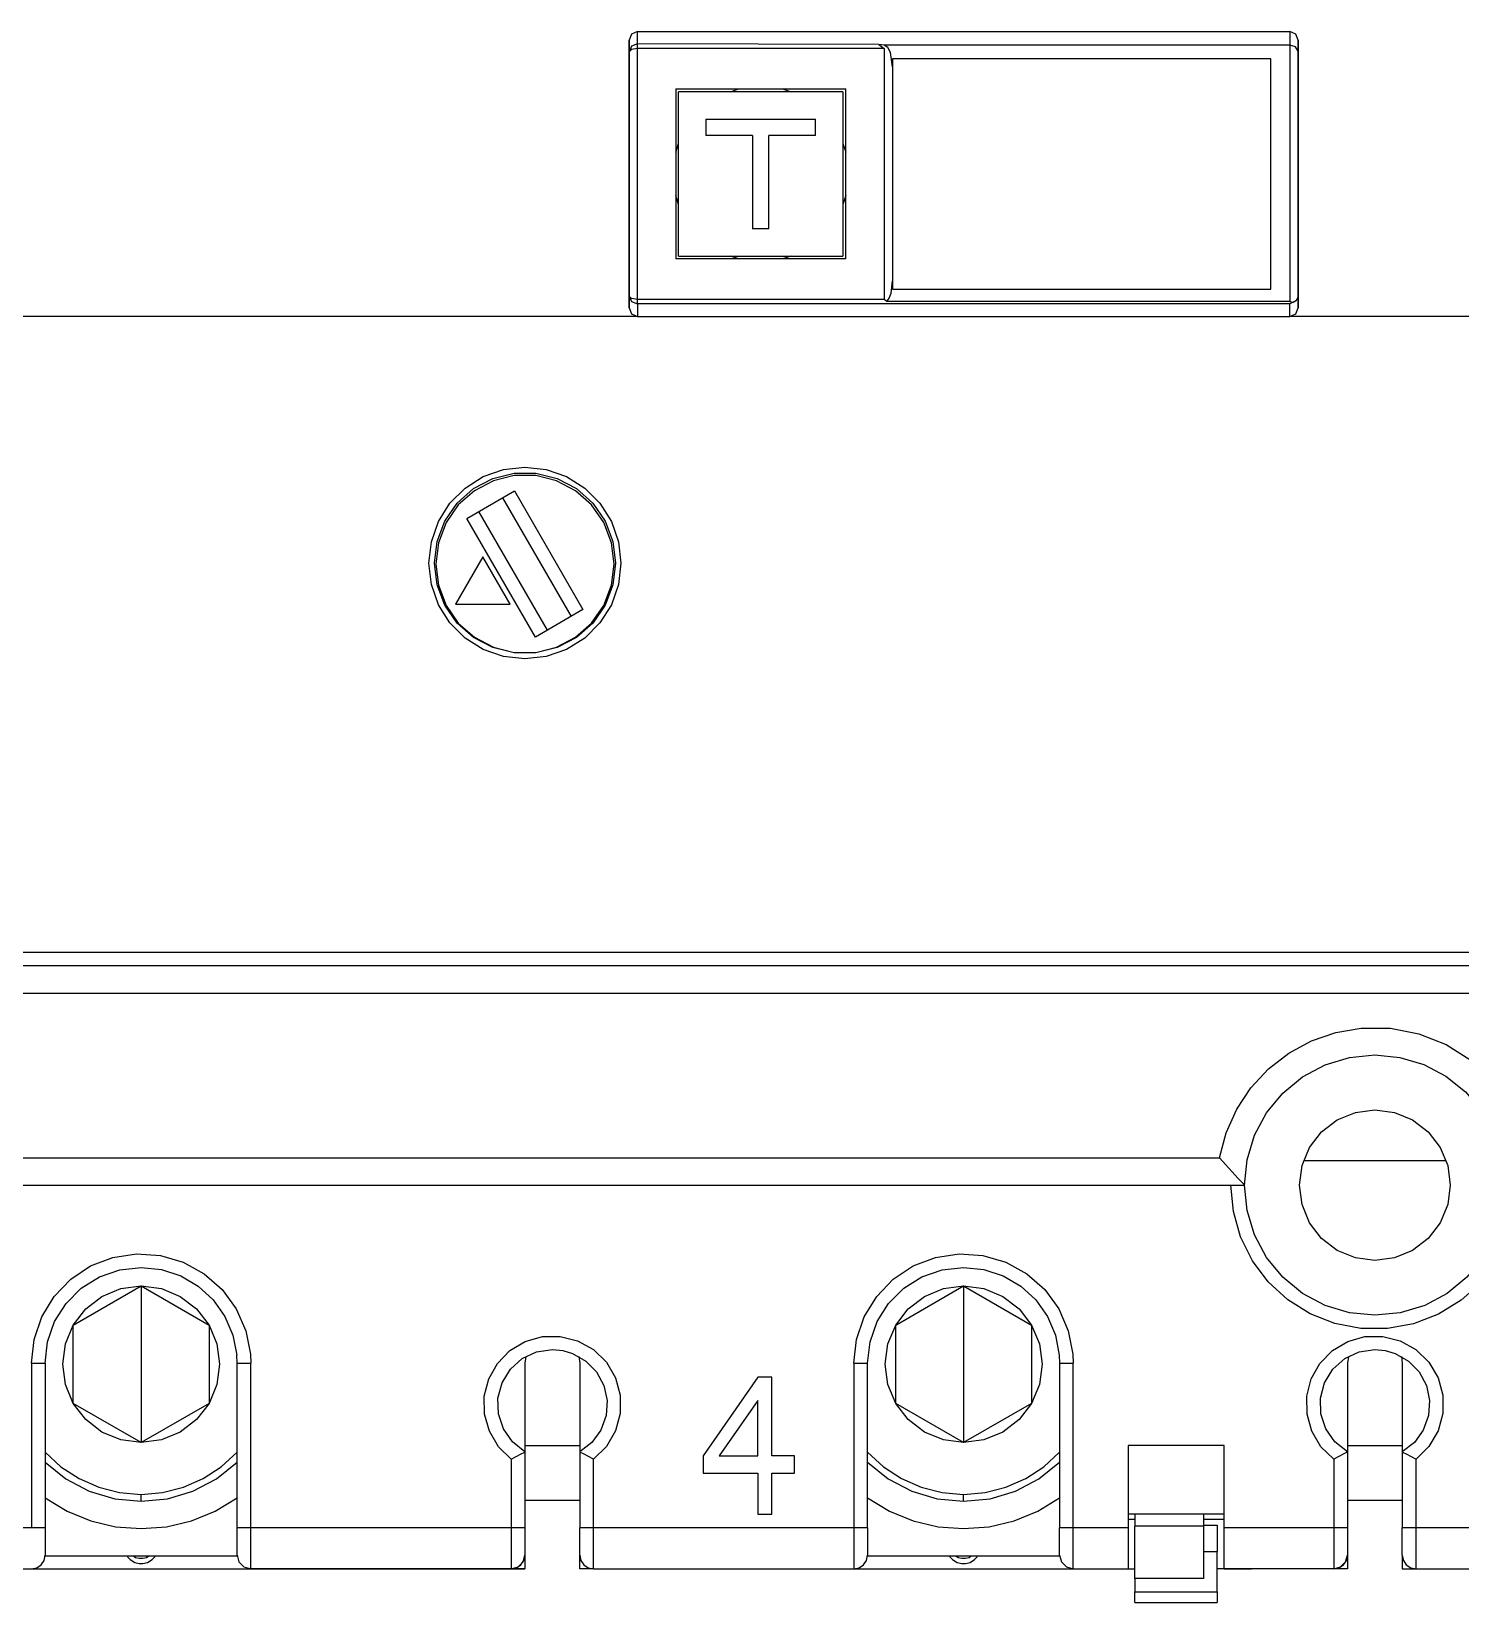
# Model space of a CAD drawing. Header units: millimetres. Extents: x 0 to 120, y 0 to 141.
# Drawn here: x 41 to 93.1, y 0 to 57.3 of the extents above; entities that cross this region are included whole.
import ezdxf

# ---------------------------------------------------------------- set-up
doc = ezdxf.new("R2010")
doc.units = ezdxf.units.MM

# ---------------------------------------------------------------- blocks, each defined once
blk = doc.blocks.new('CHINT_33b7f1845c325dab9e2d9ec35e9a58be_FACE_0')
at = {"color": 7, "linetype": 'CONTINUOUS', "true_color": 0x40d9ff}
for p, q in [((86.9, 56.832), (86.9, 47.472)), ((72.4, 56.038), (72.4, 48.227)), ((64.5, 55.232), (70.7, 55.232)), ((70.6, 55.132), (64.6, 55.132)), ((66.486, 55.132), (66.806, 55.232)), ((68.394, 55.232), (68.714, 55.132)), ((65.6, 54.132), (69.6, 54.132)), ((67.3, 53.532), (65.6, 53.532)), ((69.6, 53.532), (67.9, 53.532)), ((64.5, 52.926), (64.6, 53.246)), ((70.6, 53.246), (70.7, 52.926)), ((64.6, 51.019), (64.5, 51.339)), ((70.7, 51.339), (70.6, 51.019)), ((67.9, 50.132), (67.3, 50.132)), ((70.7, 49.032), (64.5, 49.032)), ((64.6, 49.132), (70.6, 49.132)), ((66.806, 49.032), (66.486, 49.132)), ((68.714, 49.132), (68.394, 49.032)), ((58.183, 40.313), (60.683, 35.983)), ((59.817, 35.483), (57.317, 39.813)), ((112.75, 23.232), (37.25, 23.232)), ((87.401, 16.132), (92.599, 16.132)), ((34.75, 15.232), (85.25, 15.232)), ((48.986, 9.065), (49, 8.732)), ((71.5, 2.732), (71.5, 8.732)), ((78.986, 9.065), (79, 8.732)), ((59, 5.732), (61, 5.732)), ((89, 5.732), (91, 5.732)), ((45, 3.698), (45, 3.948)), ((59, 3.732), (61, 3.732)), ((75, 3.698), (75, 3.948)), ((89, 3.732), (91, 3.732)), ((84.5, 3.232), (81, 3.232)), ((81.25, 3.032), (81, 3.032)), ((81.25, 3.232), (81.25, 2.786)), ((84.5, 3.032), (83.75, 3.032)), ((81.25, 0.881), (81.25, 2.786)), ((59, 1.732), (59, 1.232)), ((83.75, 1.858), (84.25, 1.858)), ((89, 1.732), (89, 1.232)), ((48.501, 1.698), (41.499, 1.698)), ((61.5, 1.232), (71, 1.232)), ((78.501, 1.698), (71.499, 1.698)), ((81.25, 0), (84.25, 0))]:
    blk.add_line(p, q, dxfattribs=at)
for points in [[(63.1, 57.332), (62.886, 57.238), (62.8, 57.016)], [(71.909, 56.86), (63.1, 56.874), (63.1, 57.332), (86.9, 57.332), (86.9, 56.832)], [(87.2, 57.016), (87.114, 57.238), (86.9, 57.332)], [(62.8, 56.59), (62.8, 57.016), (62.8, 47.249), (62.8, 47.675)], [(63.1, 56.874), (62.888, 56.791), (62.8, 56.59)], [(63.1, 56.709), (63.1, 56.725), (63.1, 56.741), (63.1, 56.756), (63.1, 56.771), (63.1, 56.785), (63.1, 56.798), (63.1, 56.811), (63.1, 56.823), (63.1, 56.834), (63.1, 56.844), (63.1, 56.853), (63.1, 56.861), (63.1, 56.868), (63.1, 56.874)], [(71.909, 56.86), (72.1, 56.709), (63.1, 56.709)], [(86.9, 56.832), (72.1, 56.832), (71.909, 56.86)], [(72.4, 56.038), (72.328, 56.569), (72.237, 56.75), (72.1, 56.832)], [(87.2, 56.616), (87.102, 56.776), (86.9, 56.832)], [(87.2, 47.249), (87.2, 57.016), (87.2, 56.616), (87.2, 47.649), (87.2, 47.249)], [(63.1, 56.709), (62.888, 56.674), (62.8, 56.59)], [(62.8, 47.675), (62.8, 48.283), (62.8, 48.905), (62.8, 49.537), (62.8, 50.178), (62.8, 50.826), (62.8, 51.478), (62.8, 52.132), (62.8, 52.787), (62.8, 53.439), (62.8, 54.087), (62.8, 54.728), (62.8, 55.36), (62.8, 55.981), (62.8, 56.59)], [(63.1, 52.132), (63.1, 52.468), (63.1, 52.804), (63.1, 53.139), (63.1, 53.474), (63.1, 53.807), (63.1, 54.139), (63.1, 54.469), (63.1, 54.797), (63.1, 55.123), (63.1, 55.446), (63.1, 55.767), (63.1, 56.084), (63.1, 56.398), (63.1, 56.709)], [(72.1, 56.709), (72.1, 56.398), (72.1, 56.084), (72.1, 55.767), (72.1, 55.446), (72.1, 55.123), (72.1, 54.797), (72.1, 54.469), (72.1, 54.139), (72.1, 53.807), (72.1, 53.474), (72.1, 53.139), (72.1, 52.804), (72.1, 52.468), (72.1, 52.132)], [(72.4, 48.227), (72.4, 47.932), (86.2, 47.932), (86.2, 56.332), (72.4, 56.332), (72.4, 56.038)], [(72.4, 56.038), (72.4, 55.499), (72.4, 54.951), (72.4, 54.396), (72.4, 53.835), (72.4, 53.27), (72.4, 52.702), (72.4, 52.132), (72.4, 51.563), (72.4, 50.995), (72.4, 50.429), (72.4, 49.869), (72.4, 49.314), (72.4, 48.766), (72.4, 48.227)], [(64.5, 55.232), (64.5, 55.016), (64.5, 54.798), (64.5, 54.58), (64.5, 54.36), (64.5, 54.14), (64.5, 53.919), (64.5, 53.697), (64.5, 53.474), (64.5, 53.251), (64.5, 53.028), (64.5, 52.804), (64.5, 52.581), (64.5, 52.356), (64.5, 52.132)], [(64.6, 52.132), (64.6, 52.348), (64.6, 52.564), (64.6, 52.78), (64.6, 52.996), (64.6, 53.211), (64.6, 53.426), (64.6, 53.641), (64.6, 53.856), (64.6, 54.07), (64.6, 54.283), (64.6, 54.496), (64.6, 54.709), (64.6, 54.921), (64.6, 55.132)], [(70.6, 55.132), (70.6, 54.921), (70.6, 54.709), (70.6, 54.496), (70.6, 54.283), (70.6, 54.07), (70.6, 53.856), (70.6, 53.641), (70.6, 53.426), (70.6, 53.211), (70.6, 52.996), (70.6, 52.78), (70.6, 52.564), (70.6, 52.348), (70.6, 52.132)], [(70.7, 52.132), (70.7, 52.356), (70.7, 52.581), (70.7, 52.804), (70.7, 53.028), (70.7, 53.251), (70.7, 53.474), (70.7, 53.697), (70.7, 53.919), (70.7, 54.14), (70.7, 54.36), (70.7, 54.58), (70.7, 54.798), (70.7, 55.016), (70.7, 55.232)], [(65.6, 54.132), (65.6, 54.09), (65.6, 54.047), (65.6, 54.004), (65.6, 53.961), (65.6, 53.918), (65.6, 53.876), (65.6, 53.833), (65.6, 53.79), (65.6, 53.747), (65.6, 53.704), (65.6, 53.661), (65.6, 53.618), (65.6, 53.575), (65.6, 53.532)], [(69.6, 53.532), (69.6, 53.575), (69.6, 53.618), (69.6, 53.661), (69.6, 53.704), (69.6, 53.747), (69.6, 53.79), (69.6, 53.833), (69.6, 53.876), (69.6, 53.918), (69.6, 53.961), (69.6, 54.004), (69.6, 54.047), (69.6, 54.09), (69.6, 54.132)], [(67.3, 53.532), (67.3, 53.433), (67.3, 53.333), (67.3, 53.233), (67.3, 53.133), (67.3, 53.033), (67.3, 52.933), (67.3, 52.833), (67.3, 52.733), (67.3, 52.633), (67.3, 52.533), (67.3, 52.433), (67.3, 52.333), (67.3, 52.232), (67.3, 52.132)], [(67.9, 52.132), (67.9, 52.232), (67.9, 52.333), (67.9, 52.433), (67.9, 52.533), (67.9, 52.633), (67.9, 52.733), (67.9, 52.833), (67.9, 52.933), (67.9, 53.033), (67.9, 53.133), (67.9, 53.233), (67.9, 53.333), (67.9, 53.433), (67.9, 53.532)], [(63.1, 47.556), (63.1, 47.866), (63.1, 48.18), (63.1, 48.498), (63.1, 48.818), (63.1, 49.142), (63.1, 49.468), (63.1, 49.796), (63.1, 50.126), (63.1, 50.458), (63.1, 50.791), (63.1, 51.125), (63.1, 51.46), (63.1, 51.796), (63.1, 52.132)], [(64.5, 52.132), (64.5, 51.908), (64.5, 51.684), (64.5, 51.46), (64.5, 51.236), (64.5, 51.013), (64.5, 50.79), (64.5, 50.568), (64.5, 50.346), (64.5, 50.125), (64.5, 49.905), (64.5, 49.685), (64.5, 49.466), (64.5, 49.249), (64.5, 49.032)], [(64.6, 49.132), (64.6, 49.344), (64.6, 49.556), (64.6, 49.768), (64.6, 49.981), (64.6, 50.195), (64.6, 50.409), (64.6, 50.624), (64.6, 50.838), (64.6, 51.054), (64.6, 51.269), (64.6, 51.485), (64.6, 51.7), (64.6, 51.916), (64.6, 52.132)], [(67.3, 52.132), (67.3, 51.989), (67.3, 51.846), (67.3, 51.702), (67.3, 51.559), (67.3, 51.416), (67.3, 51.273), (67.3, 51.13), (67.3, 50.987), (67.3, 50.844), (67.3, 50.701), (67.3, 50.559), (67.3, 50.416), (67.3, 50.274), (67.3, 50.132)], [(67.9, 50.132), (67.9, 50.274), (67.9, 50.416), (67.9, 50.559), (67.9, 50.701), (67.9, 50.844), (67.9, 50.987), (67.9, 51.13), (67.9, 51.273), (67.9, 51.416), (67.9, 51.559), (67.9, 51.702), (67.9, 51.846), (67.9, 51.989), (67.9, 52.132)], [(70.6, 52.132), (70.6, 51.916), (70.6, 51.7), (70.6, 51.485), (70.6, 51.269), (70.6, 51.054), (70.6, 50.838), (70.6, 50.624), (70.6, 50.409), (70.6, 50.195), (70.6, 49.981), (70.6, 49.768), (70.6, 49.556), (70.6, 49.344), (70.6, 49.132)], [(70.7, 49.032), (70.7, 49.249), (70.7, 49.466), (70.7, 49.685), (70.7, 49.905), (70.7, 50.125), (70.7, 50.346), (70.7, 50.568), (70.7, 50.79), (70.7, 51.013), (70.7, 51.236), (70.7, 51.46), (70.7, 51.684), (70.7, 51.908), (70.7, 52.132)], [(72.1, 52.132), (72.1, 51.796), (72.1, 51.46), (72.1, 51.125), (72.1, 50.791), (72.1, 50.458), (72.1, 50.126), (72.1, 49.796), (72.1, 49.468), (72.1, 49.142), (72.1, 48.818), (72.1, 48.498), (72.1, 48.18), (72.1, 47.866), (72.1, 47.556)], [(72.197, 47.472), (72.29, 47.603), (72.352, 47.779), (72.4, 48.227)], [(62.8, 47.675), (62.888, 47.474), (63.1, 47.39)], [(63.1, 47.556), (62.888, 47.591), (62.8, 47.675)], [(87.016, 47.449), (87.146, 47.524), (87.2, 47.649)], [(62.8, 47.249), (62.886, 47.027), (63.1, 46.932)], [(86.9, 47.472), (72.197, 47.472), (72.1, 47.556), (63.1, 47.556)], [(63.1, 47.39), (63.1, 47.396), (63.1, 47.404), (63.1, 47.412), (63.1, 47.421), (63.1, 47.431), (63.1, 47.442), (63.1, 47.454), (63.1, 47.466), (63.1, 47.48), (63.1, 47.494), (63.1, 47.508), (63.1, 47.524), (63.1, 47.54), (63.1, 47.556)], [(63.1, 46.932), (86.9, 46.932), (86.9, 47.39)], [(86.9, 47.39), (63.1, 47.39), (63.1, 46.932)], [(86.9, 47.472), (87.016, 47.449), (86.9, 47.39)], [(86.9, 46.932), (87.114, 47.027), (87.2, 47.249)], [(63.1, 46.932), (31.5, 46.932), (31.5, 30.482), (33.5, 30.482)], [(116.5, 30.482), (118.5, 30.482), (118.5, 46.932), (86.9, 46.932)], [(55.5, 37.932), (55.588, 38.711), (55.847, 39.451), (56.264, 40.115), (56.818, 40.669), (57.481, 41.086), (58.221, 41.345), (59, 41.432), (59.779, 41.345), (60.519, 41.086), (61.182, 40.669), (61.736, 40.115), (62.153, 39.451), (62.412, 38.711), (62.5, 37.932)], [(55.7, 37.932), (55.796, 38.722), (56.078, 39.466), (56.53, 40.121), (57.125, 40.648), (57.83, 41.018), (58.602, 41.208), (59.398, 41.208), (60.17, 41.018), (60.875, 40.648), (61.47, 40.121), (61.922, 39.466), (62.204, 38.722), (62.3, 37.932)], [(62.25, 37.898), (62.156, 38.676), (61.878, 39.408), (61.433, 40.053), (60.846, 40.573), (60.152, 40.937), (59.392, 41.124), (58.608, 41.124), (57.848, 40.937), (57.154, 40.573), (56.567, 40.053), (56.122, 39.408), (55.844, 38.676), (55.75, 37.898)], [(56.884, 39.563), (58.616, 40.563), (61.116, 36.233), (59.384, 35.233), (56.884, 39.563)], [(62.5, 37.932), (62.412, 37.153), (62.153, 36.414), (61.736, 35.75), (61.182, 35.196), (60.519, 34.779), (59.779, 34.52), (59, 34.432), (58.221, 34.52), (57.481, 34.779), (56.818, 35.196), (56.264, 35.75), (55.847, 36.414), (55.588, 37.153), (55.5, 37.932)], [(62.3, 37.932), (62.204, 37.143), (61.922, 36.399), (61.47, 35.744), (60.875, 35.216), (60.17, 34.847), (59.398, 34.656), (58.602, 34.656), (57.83, 34.847), (57.125, 35.216), (56.53, 35.744), (56.078, 36.399), (55.796, 37.143), (55.7, 37.932)], [(55.75, 37.898), (55.844, 37.12), (56.122, 36.387), (56.567, 35.743), (57.154, 35.223), (57.848, 34.859), (58.608, 34.672), (59.392, 34.672), (60.152, 34.859), (60.846, 35.223), (61.433, 35.743), (61.878, 36.387), (62.156, 37.12), (62.25, 37.898)], [(56.461, 36.432), (58.461, 36.432), (57.461, 38.164), (56.461, 36.432)], [(38.25, 25.732), (38.25, 23.732), (111.75, 23.732), (111.75, 25.732)], [(37.75, 22.232), (112.25, 22.232), (112.6, 22.295)], [(37.75, 22.232), (119, 22.232), (119, 20.895), (120, 20.458)], [(84.338, 16.232), (84.576, 17.141), (84.959, 17.999), (85.477, 18.783), (86.116, 19.472), (86.859, 20.048), (87.685, 20.496), (88.573, 20.802), (89.499, 20.96)], [(89.499, 20.96), (90.564, 20.955), (91.609, 20.753), (92.599, 20.361), (93.5, 19.794), (94.281, 19.071), (94.915, 18.216), (95.381, 17.259), (95.662, 16.232)], [(85.25, 15.232), (85.341, 16.159), (85.612, 17.05), (86.051, 17.871), (86.641, 18.591), (87.361, 19.182), (88.182, 19.621), (89.073, 19.891), (90, 19.982)], [(90, 19.982), (90.908, 19.895), (91.783, 19.635), (92.592, 19.213), (93.306, 18.643), (93.897, 17.948), (94.344, 17.153), (94.631, 16.287), (94.748, 15.382)], [(90, 12.482), (89.288, 12.576), (88.625, 12.851), (88.055, 13.288), (87.618, 13.857), (87.344, 14.521), (87.25, 15.232), (87.344, 15.944), (87.618, 16.607), (88.055, 17.177), (88.625, 17.614), (89.288, 17.889), (90, 17.982)], [(90, 17.982), (90.712, 17.889), (91.375, 17.614), (91.945, 17.177), (92.382, 16.607), (92.656, 15.944), (92.75, 15.232), (92.656, 14.521), (92.382, 13.857), (91.945, 13.288), (91.375, 12.851), (90.712, 12.576), (90, 12.482)], [(34.987, 15.476), (35.662, 16.232), (84.338, 16.232)], [(84.338, 16.232), (85.01, 15.478), (85.192, 15.291), (85.25, 15.232)], [(90.457, 10.002), (89.491, 10.007), (88.543, 10.189), (87.644, 10.541), (86.824, 11.052), (86.112, 11.704), (85.532, 12.476), (85.102, 13.341), (84.839, 14.271), (84.75, 15.232)], [(90, 10.482), (89.073, 10.574), (88.182, 10.844), (87.361, 11.283), (86.641, 11.874), (86.051, 12.593), (85.612, 13.415), (85.341, 14.306), (85.25, 15.232)], [(94.75, 15.232), (94.659, 14.306), (94.388, 13.415), (93.949, 12.593), (93.359, 11.874), (92.639, 11.283), (91.818, 10.844), (90.927, 10.574), (90, 10.482)], [(95.25, 15.232), (95.16, 14.264), (94.893, 13.329), (94.458, 12.46), (93.871, 11.685), (93.15, 11.032), (92.322, 10.524), (91.414, 10.176), (90.457, 10.002)], [(41, 8.732), (41.095, 9.599), (41.376, 10.425), (41.829, 11.17), (42.432, 11.799), (43.158, 12.283), (43.971, 12.598), (44.833, 12.729), (45.703, 12.67), (46.54, 12.424), (47.304, 12.002), (47.958, 11.425), (48.471, 10.72), (48.819, 9.921), (48.986, 9.065)], [(71, 8.732), (71.095, 9.599), (71.376, 10.425), (71.829, 11.17), (72.432, 11.799), (73.158, 12.283), (73.971, 12.598), (74.833, 12.729), (75.703, 12.67), (76.54, 12.424), (77.304, 12.002), (77.958, 11.425), (78.471, 10.72), (78.819, 9.921), (78.986, 9.065)], [(41.5, 8.732), (41.588, 9.511), (41.847, 10.251), (42.264, 10.915), (42.818, 11.469), (43.481, 11.886), (44.221, 12.145), (45, 12.232)], [(45, 12.232), (45.738, 12.154), (46.443, 11.921), (47.083, 11.545), (47.629, 11.042), (48.058, 10.436), (48.348, 9.753), (48.488, 9.023)], [(71.5, 8.732), (71.588, 9.511), (71.847, 10.251), (72.264, 10.915), (72.818, 11.469), (73.481, 11.886), (74.221, 12.145), (75, 12.232)], [(75, 12.232), (75.738, 12.154), (76.443, 11.921), (77.083, 11.545), (77.629, 11.042), (78.058, 10.436), (78.348, 9.753), (78.488, 9.023)], [(45, 5.838), (42.523, 7.268), (42.523, 10.128), (45, 11.558)], [(42.523, 10.128), (42.978, 10.72), (43.57, 11.175), (44.26, 11.46), (45, 11.558)], [(45, 11.558), (47.477, 10.128), (47.477, 7.268), (45, 5.838)], [(45, 11.558), (45, 8.698), (45, 5.838)], [(45, 11.558), (45.74, 11.46), (46.43, 11.175), (47.022, 10.72), (47.477, 10.128)], [(75, 5.838), (72.523, 7.268), (72.523, 10.128), (75, 11.558)], [(72.523, 10.128), (72.978, 10.72), (73.57, 11.175), (74.26, 11.46), (75, 11.558)], [(75, 11.558), (77.477, 10.128), (77.477, 7.268), (75, 5.838)], [(75, 11.558), (75, 8.698), (75, 5.838)], [(75, 11.558), (75.74, 11.46), (76.43, 11.175), (77.022, 10.72), (77.477, 10.128)], [(42.523, 7.268), (42.237, 7.958), (42.14, 8.698), (42.237, 9.438), (42.523, 10.128)], [(47.477, 10.128), (47.763, 9.438), (47.86, 8.698), (47.763, 7.958), (47.477, 7.268)], [(72.523, 7.268), (72.237, 7.958), (72.14, 8.698), (72.237, 9.438), (72.523, 10.128)], [(77.477, 10.128), (77.763, 9.438), (77.86, 8.698), (77.763, 7.958), (77.477, 7.268)], [(58.5, 5.232), (58.034, 5.688), (57.702, 6.249), (57.525, 6.876), (57.518, 7.528), (57.678, 8.159), (57.997, 8.728), (58.452, 9.195), (59.012, 9.529), (59.639, 9.706), (60.29, 9.715), (60.922, 9.556)], [(59, 5.5), (58.545, 5.86), (58.213, 6.335), (58.03, 6.885), (58.014, 7.464), (58.164, 8.024), (58.468, 8.518), (58.901, 8.903), (59.426, 9.148), (60, 9.232)], [(60, 9.232), (60.376, 9.197), (60.738, 9.091)], [(60.922, 9.556), (61.499, 9.233), (61.971, 8.771), (62.305, 8.201), (62.478, 7.563), (62.478, 6.903), (62.305, 6.265), (61.972, 5.695), (61.5, 5.232)], [(88.5, 5.232), (88.034, 5.688), (87.702, 6.249), (87.525, 6.876), (87.518, 7.528), (87.678, 8.159), (87.997, 8.728), (88.452, 9.195), (89.012, 9.529), (89.639, 9.706), (90.29, 9.715), (90.922, 9.556)], [(89, 5.5), (88.545, 5.86), (88.213, 6.335), (88.03, 6.885), (88.014, 7.464), (88.164, 8.024), (88.468, 8.518), (88.901, 8.903), (89.426, 9.148), (90, 9.232)], [(90, 9.232), (90.376, 9.197), (90.738, 9.091)], [(90.922, 9.556), (91.499, 9.233), (91.971, 8.771), (92.305, 8.201), (92.478, 7.563), (92.478, 6.903), (92.305, 6.265), (91.972, 5.695), (91.5, 5.232)], [(41, 8.732), (41, 2.732), (31.5, 2.732), (31.5, 5.232)], [(41, 8.732), (41.056, 8.732), (41.111, 8.732), (41.165, 8.732), (41.217, 8.732), (41.266, 8.732), (41.312, 8.732), (41.354, 8.732), (41.391, 8.732), (41.423, 8.732), (41.45, 8.732), (41.472, 8.732), (41.487, 8.732), (41.497, 8.732), (41.5, 8.732)], [(41.5, 8.732), (41.5, 2.732), (41.5, 2.732)], [(48.5, 2.732), (48.5, 8.732), (48.488, 9.023)], [(48.5, 8.732), (48.503, 8.732), (48.513, 8.732), (48.528, 8.732), (48.55, 8.732), (48.577, 8.732), (48.609, 8.732), (48.646, 8.732), (48.688, 8.732), (48.734, 8.732), (48.783, 8.732), (48.835, 8.732), (48.889, 8.732), (48.944, 8.732), (49, 8.732)], [(58.5, 5.232), (58.5, 2.732), (49, 2.732), (49, 8.732)], [(59.032, 8.982), (59, 8.732), (59, 5.5), (59, 2.732)], [(60.738, 9.091), (61.223, 8.815), (61.613, 8.415), (61.877, 7.924), (61.995, 7.378), (61.957, 6.821), (61.767, 6.296), (61.44, 5.844), (61, 5.5)], [(60.968, 8.982), (61, 8.732), (61, 5.5), (61, 2.732)], [(71, 8.732), (71, 2.732), (61.5, 2.732), (61.5, 5.232)], [(71, 8.732), (71.056, 8.732), (71.111, 8.732), (71.165, 8.732), (71.217, 8.732), (71.266, 8.732), (71.312, 8.732), (71.354, 8.732), (71.391, 8.732), (71.423, 8.732), (71.45, 8.732), (71.472, 8.732), (71.487, 8.732), (71.497, 8.732), (71.5, 8.732)], [(78.488, 9.023), (78.5, 8.732), (78.5, 2.732)], [(78.5, 8.732), (78.503, 8.732), (78.513, 8.732), (78.528, 8.732), (78.55, 8.732), (78.577, 8.732), (78.609, 8.732), (78.646, 8.732), (78.688, 8.732), (78.734, 8.732), (78.783, 8.732), (78.835, 8.732), (78.889, 8.732), (78.944, 8.732), (79, 8.732)], [(88.5, 5.232), (88.5, 2.732), (84.5, 2.732), (84.5, 5.732), (81, 5.732), (81, 2.732), (79, 2.732), (79, 8.732)], [(89.032, 8.982), (89, 8.732), (89, 5.5), (89, 2.732)], [(90.738, 9.091), (91.223, 8.815), (91.613, 8.415), (91.877, 7.924), (91.995, 7.378), (91.957, 6.821), (91.767, 6.296), (91.44, 5.844), (91, 5.5)], [(90.968, 8.982), (91, 8.732), (91, 5.5), (91, 2.732)], [(101, 8.732), (101, 2.732), (91.5, 2.732), (91.5, 5.232)], [(68.001, 8.228), (67.5, 8.228), (65.5, 5.358), (65.5, 4.72), (67.5, 4.72), (67.5, 3.232), (68.001, 3.232), (68.001, 4.72), (68.834, 4.72), (68.834, 5.358), (68.001, 5.358), (68.001, 8.228)], [(45, 5.838), (44.26, 5.935), (43.57, 6.221), (42.978, 6.675), (42.523, 7.268)], [(47.477, 7.268), (47.022, 6.675), (46.43, 6.221), (45.74, 5.935), (45, 5.838)], [(67.5, 5.358), (67.5, 7.377), (66.083, 5.358), (67.5, 5.358)], [(75, 5.838), (74.26, 5.935), (73.57, 6.221), (72.978, 6.675), (72.523, 7.268)], [(77.477, 7.268), (77.022, 6.675), (76.43, 6.221), (75.74, 5.935), (75, 5.838)], [(41.5, 5.487), (42.078, 4.953), (42.735, 4.523), (43.455, 4.206), (44.217, 4.013), (45, 3.948)], [(45, 3.948), (45.783, 4.013), (46.545, 4.206), (47.265, 4.523), (47.922, 4.953), (48.5, 5.487)], [(58.5, 5.232), (58.868, 5.426), (58.968, 5.482), (59, 5.5)], [(61.5, 5.232), (61.132, 5.426), (61.032, 5.482), (61, 5.5)], [(71.5, 5.487), (72.078, 4.953), (72.735, 4.523), (73.455, 4.206), (74.217, 4.013), (75, 3.948)], [(75, 3.948), (75.783, 4.013), (76.545, 4.206), (77.265, 4.523), (77.922, 4.953), (78.5, 5.487)], [(89, 5.5), (88.968, 5.482), (88.867, 5.425), (88.5, 5.232)], [(91, 5.5), (91.033, 5.481), (91.135, 5.424), (91.5, 5.232)], [(41.5, 5.127), (42.253, 4.52), (43.11, 4.069), (44.037, 3.791), (45, 3.698)], [(45, 3.698), (45.963, 3.791), (46.89, 4.069), (47.747, 4.52), (48.5, 5.127)], [(71.5, 5.127), (72.253, 4.52), (73.11, 4.069), (74.037, 3.791), (75, 3.698)], [(75, 3.698), (75.963, 3.791), (76.89, 4.069), (77.747, 4.52), (78.5, 5.127)], [(41.5, 3.824), (42.298, 3.341), (43.162, 2.986), (44.07, 2.77), (45, 2.698)], [(45, 2.698), (45.93, 2.77), (46.838, 2.986), (47.702, 3.341), (48.5, 3.824)], [(71.5, 3.824), (72.298, 3.341), (73.162, 2.986), (74.07, 2.77), (75, 2.698)], [(75, 2.698), (75.93, 2.77), (76.838, 2.986), (77.702, 3.341), (78.5, 3.824)], [(83.75, 3.232), (83.75, 2.786), (81.25, 2.786)], [(41.5, 2.732), (41.497, 2.732), (41.487, 2.732), (41.472, 2.732), (41.45, 2.732), (41.423, 2.732), (41.391, 2.732), (41.354, 2.732), (41.312, 2.732), (41.266, 2.732), (41.217, 2.732), (41.165, 2.732), (41.111, 2.732), (41.056, 2.732), (41, 2.732)], [(41.5, 2.732), (41.5, 2.62), (41.5, 2.51), (41.5, 2.402), (41.5, 2.298), (41.5, 2.2), (41.5, 2.109), (41.5, 2.025), (41.5, 1.95), (41.5, 1.886), (41.5, 1.831), (41.5, 1.788), (41.5, 1.757), (41.5, 1.739), (41.5, 1.732)], [(41.5, 2.732), (41.5, 2.35), (41.5, 2.025), (41.5, 1.808), (41.5, 1.732)], [(48.5, 1.732), (48.5, 1.739), (48.5, 1.757), (48.5, 1.788), (48.5, 1.831), (48.5, 1.886), (48.5, 1.95), (48.5, 2.025), (48.5, 2.109), (48.5, 2.2), (48.5, 2.298), (48.5, 2.402), (48.5, 2.51), (48.5, 2.62), (48.5, 2.732)], [(49, 2.732), (48.646, 2.732), (48.538, 2.732), (48.5, 2.732)], [(49, 1.232), (49, 1.242), (49, 1.27), (49, 1.316), (49, 1.381), (49, 1.462), (49, 1.56), (49, 1.672), (49, 1.797), (49, 1.934), (49, 2.081), (49, 2.237), (49, 2.399), (49, 2.564), (49, 2.732)], [(59, 2.732), (58.997, 2.732), (58.987, 2.732), (58.972, 2.732), (58.95, 2.732), (58.923, 2.732), (58.891, 2.732), (58.854, 2.732), (58.812, 2.732), (58.766, 2.732), (58.717, 2.732), (58.665, 2.732), (58.611, 2.732), (58.556, 2.732), (58.5, 2.732)], [(58.5, 2.732), (58.5, 2.564), (58.5, 2.399), (58.5, 2.237), (58.5, 2.081), (58.5, 1.934), (58.5, 1.797), (58.5, 1.672), (58.5, 1.56), (58.5, 1.462), (58.5, 1.381), (58.5, 1.316), (58.5, 1.27), (58.5, 1.242), (58.5, 1.232)], [(59, 2.732), (59, 2.62), (59, 2.51), (59, 2.402), (59, 2.298), (59, 2.2), (59, 2.109), (59, 2.025), (59, 1.95), (59, 1.886), (59, 1.831), (59, 1.788), (59, 1.757), (59, 1.739), (59, 1.732)], [(61, 1.732), (61, 1.739), (61, 1.757), (61, 1.788), (61, 1.831), (61, 1.886), (61, 1.95), (61, 2.025), (61, 2.109), (61, 2.2), (61, 2.298), (61, 2.402), (61, 2.51), (61, 2.62), (61, 2.732)], [(61.5, 2.732), (61.444, 2.732), (61.389, 2.732), (61.335, 2.732), (61.283, 2.732), (61.234, 2.732), (61.188, 2.732), (61.146, 2.732), (61.109, 2.732), (61.077, 2.732), (61.05, 2.732), (61.028, 2.732), (61.013, 2.732), (61.003, 2.732), (61, 2.732)], [(61.5, 1.232), (61.5, 1.242), (61.5, 1.27), (61.5, 1.316), (61.5, 1.381), (61.5, 1.462), (61.5, 1.56), (61.5, 1.672), (61.5, 1.797), (61.5, 1.934), (61.5, 2.081), (61.5, 2.237), (61.5, 2.399), (61.5, 2.564), (61.5, 2.732)], [(71, 2.732), (71, 2.564), (71, 2.399), (71, 2.237), (71, 2.081), (71, 1.934), (71, 1.797), (71, 1.672), (71, 1.56), (71, 1.462), (71, 1.381), (71, 1.316), (71, 1.27), (71, 1.242), (71, 1.232)], [(71.5, 2.732), (71.497, 2.732), (71.487, 2.732), (71.472, 2.732), (71.45, 2.732), (71.423, 2.732), (71.391, 2.732), (71.354, 2.732), (71.312, 2.732), (71.266, 2.732), (71.217, 2.732), (71.165, 2.732), (71.111, 2.732), (71.056, 2.732), (71, 2.732)], [(71.5, 2.732), (71.5, 2.62), (71.5, 2.51), (71.5, 2.402), (71.5, 2.298), (71.5, 2.2), (71.5, 2.109), (71.5, 2.025), (71.5, 1.95), (71.5, 1.886), (71.5, 1.831), (71.5, 1.788), (71.5, 1.757), (71.5, 1.739), (71.5, 1.732)], [(71.5, 2.732), (71.5, 2.522), (71.5, 2.335), (71.5, 2.138), (71.5, 1.84), (71.5, 1.759), (71.5, 1.732)], [(78.5, 1.732), (78.5, 1.739), (78.5, 1.757), (78.5, 1.788), (78.5, 1.831), (78.5, 1.886), (78.5, 1.95), (78.5, 2.025), (78.5, 2.109), (78.5, 2.2), (78.5, 2.298), (78.5, 2.402), (78.5, 2.51), (78.5, 2.62), (78.5, 2.732)], [(79, 2.732), (78.646, 2.732), (78.538, 2.732), (78.5, 2.732)], [(79, 1.232), (79, 1.242), (79, 1.27), (79, 1.316), (79, 1.381), (79, 1.462), (79, 1.56), (79, 1.672), (79, 1.797), (79, 1.934), (79, 2.081), (79, 2.237), (79, 2.399), (79, 2.564), (79, 2.732)], [(81, 2.732), (81, 2.564), (81, 2.399), (81, 2.237), (81, 2.081), (81, 1.934), (81, 1.797), (81, 1.672), (81, 1.56), (81, 1.462), (81, 1.381), (81, 1.316), (81, 1.27), (81, 1.242), (81, 1.232)], [(83.75, 2.786), (83.75, 0.881), (81.25, 0.881)], [(83.75, 2.824), (84.25, 2.824), (84.25, 1.858)], [(84.5, 1.232), (84.5, 1.242), (84.5, 1.27), (84.5, 1.316), (84.5, 1.381), (84.5, 1.462), (84.5, 1.56), (84.5, 1.672), (84.5, 1.797), (84.5, 1.934), (84.5, 2.081), (84.5, 2.237), (84.5, 2.399), (84.5, 2.564), (84.5, 2.732)], [(89, 2.732), (88.997, 2.732), (88.987, 2.732), (88.972, 2.732), (88.95, 2.732), (88.923, 2.732), (88.891, 2.732), (88.854, 2.732), (88.812, 2.732), (88.766, 2.732), (88.717, 2.732), (88.665, 2.732), (88.611, 2.732), (88.556, 2.732), (88.5, 2.732)], [(88.5, 2.732), (88.5, 2.564), (88.5, 2.399), (88.5, 2.237), (88.5, 2.081), (88.5, 1.934), (88.5, 1.797), (88.5, 1.672), (88.5, 1.56), (88.5, 1.462), (88.5, 1.381), (88.5, 1.316), (88.5, 1.27), (88.5, 1.242), (88.5, 1.232)], [(89, 2.732), (89, 2.62), (89, 2.51), (89, 2.402), (89, 2.298), (89, 2.2), (89, 2.109), (89, 2.025), (89, 1.95), (89, 1.886), (89, 1.831), (89, 1.788), (89, 1.757), (89, 1.739), (89, 1.732)], [(91, 1.732), (91, 1.739), (91, 1.757), (91, 1.788), (91, 1.831), (91, 1.886), (91, 1.95), (91, 2.025), (91, 2.109), (91, 2.2), (91, 2.298), (91, 2.402), (91, 2.51), (91, 2.62), (91, 2.732)], [(91.5, 2.732), (91.444, 2.732), (91.389, 2.732), (91.335, 2.732), (91.283, 2.732), (91.234, 2.732), (91.188, 2.732), (91.146, 2.732), (91.109, 2.732), (91.077, 2.732), (91.05, 2.732), (91.028, 2.732), (91.013, 2.732), (91.003, 2.732), (91, 2.732)], [(91.5, 1.232), (91.5, 1.242), (91.5, 1.27), (91.5, 1.316), (91.5, 1.381), (91.5, 1.462), (91.5, 1.56), (91.5, 1.672), (91.5, 1.797), (91.5, 1.934), (91.5, 2.081), (91.5, 2.237), (91.5, 2.399), (91.5, 2.564), (91.5, 2.732)], [(41, 1.232), (41.191, 1.27), (41.354, 1.379), (41.462, 1.541), (41.5, 1.732)], [(48.5, 1.732), (48.567, 1.482), (48.75, 1.299), (49, 1.232)], [(58.5, 1.232), (58.75, 1.299), (58.933, 1.482), (59, 1.732)], [(58.5, 1.232), (58.691, 1.27), (58.854, 1.379), (58.962, 1.541), (59, 1.732)], [(61.5, 1.232), (61, 1.232), (61, 1.732)], [(61, 1.732), (61.038, 1.541), (61.146, 1.379), (61.309, 1.27), (61.5, 1.232)], [(71, 1.232), (71.191, 1.27), (71.354, 1.379), (71.462, 1.541), (71.5, 1.732)], [(78.5, 1.732), (78.567, 1.482), (78.75, 1.299), (79, 1.232)], [(81.25, 0.881), (81.25, 0.393), (84.25, 0.393), (84.25, 1.858)], [(88.5, 1.232), (88.75, 1.299), (88.933, 1.482), (89, 1.732)], [(88.5, 1.232), (88.691, 1.27), (88.854, 1.379), (88.962, 1.541), (89, 1.732)], [(91, 1.732), (91, 1.232), (91.5, 1.232), (101, 1.232), (113.35, 1.232), (113.6, 1.232)], [(91, 1.732), (91.038, 1.541), (91.146, 1.379), (91.309, 1.27), (91.5, 1.232)], [(36.4, 1.232), (36.65, 1.232), (53.35, 1.232), (53.6, 1.232)], [(44.489, 1.698), (44.5, 1.671), (44.6, 1.568), (44.767, 1.466), (44.933, 1.432), (45.067, 1.432), (45.233, 1.466), (45.4, 1.568), (45.5, 1.671), (45.511, 1.698)], [(45.28, 1.698), (45.2, 1.637), (45.067, 1.603), (44.933, 1.603), (44.8, 1.637), (44.72, 1.698)], [(59, 1.232), (58.5, 1.232), (49, 1.232)], [(53.5, 1.232), (53.724, 1.232), (53.945, 1.232), (54.161, 1.232), (54.368, 1.232), (54.564, 1.232), (54.747, 1.232), (54.914, 1.232), (55.064, 1.232), (55.193, 1.232), (55.302, 1.232), (55.388, 1.232), (55.45, 1.232), (55.487, 1.232), (55.5, 1.232)], [(55.5, 1.232), (55.487, 1.232), (55.448, 1.232), (55.385, 1.232), (55.297, 1.232), (55.187, 1.232), (55.057, 1.232), (54.908, 1.232), (54.744, 1.232), (54.567, 1.232), (54.38, 1.232), (54.186, 1.232), (53.99, 1.232), (53.793, 1.232), (53.6, 1.232)], [(55.5, 1.232), (55.6, 1.232), (56.5, 1.232), (59, 1.232)], [(61.5, 1.232), (63.5, 1.232), (64.4, 1.232), (64.5, 1.232)], [(64.5, 1.232), (64.513, 1.232), (64.55, 1.232), (64.612, 1.232), (64.698, 1.232), (64.807, 1.232), (64.936, 1.232), (65.086, 1.232), (65.253, 1.232), (65.436, 1.232), (65.632, 1.232), (65.839, 1.232), (66.055, 1.232), (66.276, 1.232), (66.5, 1.232)], [(64.5, 1.232), (64.513, 1.232), (64.552, 1.232), (64.615, 1.232), (64.703, 1.232), (64.813, 1.232), (64.943, 1.232), (65.092, 1.232), (65.256, 1.232), (65.433, 1.232), (65.62, 1.232), (65.814, 1.232), (66.01, 1.232), (66.207, 1.232), (66.4, 1.232)], [(66.4, 1.232), (66.65, 1.232), (81, 1.232)], [(74.489, 1.698), (74.5, 1.671), (74.6, 1.568), (74.767, 1.466), (74.933, 1.432), (75.067, 1.432), (75.233, 1.466), (75.4, 1.568), (75.5, 1.671), (75.511, 1.698)], [(75.28, 1.698), (75.2, 1.637), (75.067, 1.603), (74.933, 1.603), (74.8, 1.637), (74.72, 1.698)], [(79, 1.232), (81, 1.232), (81.25, 1.232)], [(89, 1.232), (88.5, 1.232), (84.5, 1.232), (84.25, 1.232)], [(85.5, 1.232), (85.494, 1.232), (85.477, 1.232), (85.448, 1.232), (85.408, 1.232), (85.357, 1.232), (85.296, 1.232), (85.225, 1.232), (85.144, 1.232), (85.054, 1.232), (84.957, 1.232), (84.851, 1.232), (84.74, 1.232), (84.622, 1.232), (84.5, 1.232)], [(84.5, 1.232), (84.627, 1.232), (84.747, 1.232), (84.86, 1.232), (84.966, 1.232), (85.064, 1.232), (85.152, 1.232), (85.232, 1.232), (85.302, 1.232), (85.362, 1.232), (85.411, 1.232), (85.45, 1.232), (85.478, 1.232), (85.494, 1.232), (85.5, 1.232)], [(89, 1.232), (86.5, 1.232), (85.6, 1.232)], [(81.25, 0), (81.25, 0.002), (81.25, 0.009), (81.25, 0.021), (81.25, 0.037), (81.25, 0.057), (81.25, 0.082), (81.25, 0.11), (81.25, 0.142), (81.25, 0.178), (81.25, 0.216), (81.25, 0.257), (81.25, 0.301), (81.25, 0.346), (81.25, 0.393)], [(81.25, 0.012), (81.25, 0.01), (81.25, 0.009), (81.25, 0.007), (81.25, 0.006), (81.25, 0.005), (81.25, 0.004), (81.25, 0.003), (81.25, 0.002), (81.25, 0.001), (81.25, 0.001), (81.25, 0.001), (81.25, 0), (81.25, 0), (81.25, 0)], [(84.25, 0.393), (84.25, 0.346), (84.25, 0.301), (84.25, 0.257), (84.25, 0.216), (84.25, 0.178), (84.25, 0.142), (84.25, 0.11), (84.25, 0.082), (84.25, 0.057), (84.25, 0.037), (84.25, 0.021), (84.25, 0.009), (84.25, 0.002), (84.25, 0)], [(84.25, 0), (84.25, 0), (84.25, 0), (84.25, 0.001), (84.25, 0.001), (84.25, 0.001), (84.25, 0.002), (84.25, 0.003), (84.25, 0.004), (84.25, 0.005), (84.25, 0.006), (84.25, 0.007), (84.25, 0.009), (84.25, 0.01), (84.25, 0.012)]]:
    blk.add_lwpolyline(points, dxfattribs=at)
blk = doc.blocks.new('CHINT_33b7f1845c325dab9e2d9ec35e9a58be')
at = {"true_color": 0x40d9ff}
blk.add_blockref('CHINT_33b7f1845c325dab9e2d9ec35e9a58be_FACE_0', (0, 0), dxfattribs=at)

msp = doc.modelspace()

# ---------------------------------------------------------------- block references
at = {"true_color": 0x40d9ff}
msp.add_blockref('CHINT_33b7f1845c325dab9e2d9ec35e9a58be', (0, 0), dxfattribs=at)

doc.saveas('drawing.dxf')
